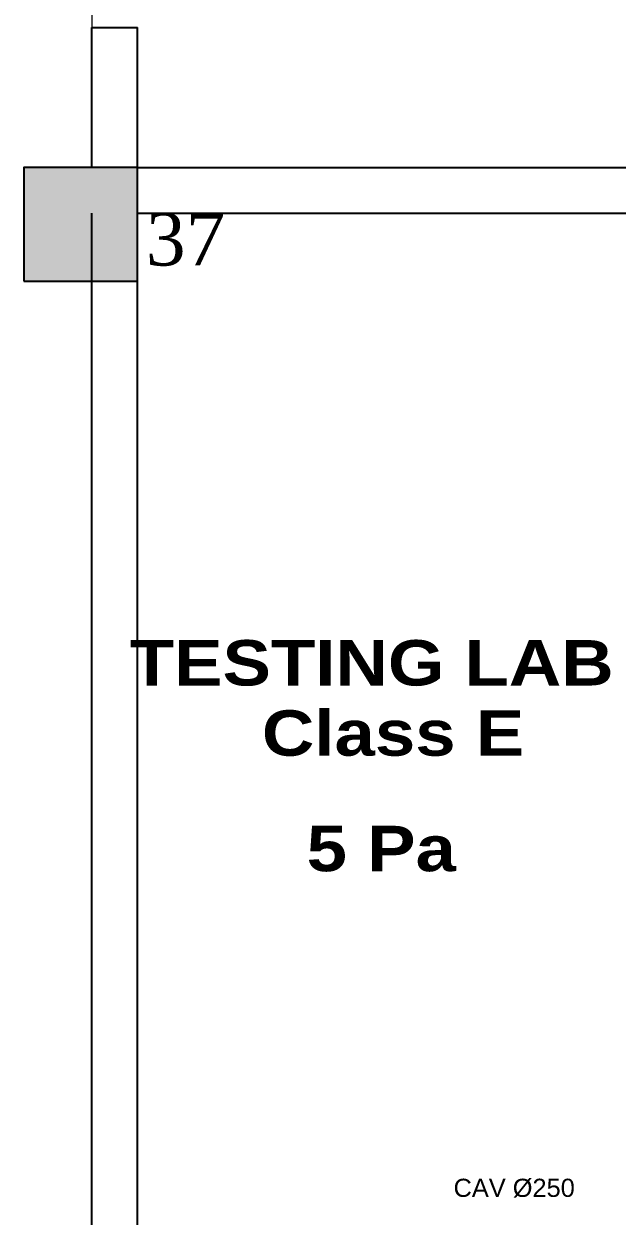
# Model space of a CAD drawing. Extents: x -57174 to 10055, y -18330 to 89882.
# Drawn here: x -38224 to -36263, y 71982 to 75921 of the extents above; entities that cross this region are included whole.
import ezdxf

# ---------------------------------------------------------------- set-up
doc = ezdxf.new("R2010")
doc.units = 0
doc.header["$LTSCALE"] = 50
doc.header["$MEASUREMENT"] = 0
for name, color, linetype in [('COLUMN', 8, 'CONTINUOUS'), ('COLUMN HATCH', 8, 'CONTINUOUS'), ('duct size', 7, 'CONTINUOUS'), ('TEXT', 8, 'CONTINUOUS'), ('WALL', 8, 'CONTINUOUS'), ('XREF-ARCH', 8, 'CONTINUOUS')]:
    doc.layers.add(name, color=color, linetype=linetype)
doc.styles.add('ARIAL', font='arial.ttf')
doc.styles.add('H St Bt', font='ariblk.ttf', dxfattribs={"height": 50})
doc.styles.add('TECHNICBOLD', font='times.ttf', dxfattribs={"height": 10})

# ---------------------------------------------------------------- blocks, each defined once
blk = doc.blocks.new('PLAN')
at = {"layer": 'COLUMN HATCH', "linetype": 'Continuous'}
blk.add_hatch(color=256, dxfattribs=at).paths.add_polyline_path([(2550, 15100), (2175, 15100), (2175, 14725), (2550, 14725)])
blk.add_hatch(color=256, dxfattribs=at).paths.add_polyline_path([(2550, 15100), (2175, 15100), (2175, 14725), (2550, 14725)])
at = {"layer": 'COLUMN', "linetype": 'Continuous'}
blk.add_lwpolyline([(2175, 14725), (2550, 14725), (2550, 15100), (2175, 15100)], close=True, dxfattribs=at)
blk.add_lwpolyline([(2175, 14725), (2550, 14725), (2550, 15100), (2175, 15100)], close=True, dxfattribs=at)
at = {"layer": 'WALL', "lineweight": 0}
blk.add_line((2400, 15637.5), (2400, 15562.5), dxfattribs=at)
at = {"layer": 'WALL', "linetype": 'Continuous'}
for p, q in [((2400, 15100), (2400, 15562.5)), ((2400, 15562.5), (2550, 15562.5)), ((2550, 15100), (2550, 15562.5)), ((2550, 15100), (4050, 15100)), ((2550, 15100), (6450, 15100)), ((2400, 10300), (2400, 14950)), ((2550, 14950), (6450, 14950)), ((2550, 10200), (2550, 14950))]:
    blk.add_line(p, q, dxfattribs=at)
at = {"layer": 'COLUMN', "linetype": 'Continuous', "char_height": 150, "width": 3168.977, "attachment_point": 5, "style": 'H St Bt'}
for s, insert in [('TESTING LAB', (3324.3, 13463.2)), ('Class E', (3394.7, 13231.3)), ('5 Pa', (3355.8, 12849.8))]:
    blk.add_mtext(s, dxfattribs=dict(at, insert=insert))
at = {"layer": 'TEXT', "lineweight": 0, "insert": (2578.1, 14950.8), "char_height": 174.02, "width": 128.479, "attachment_point": 1, "style": 'TECHNICBOLD'}
blk.add_mtext('37', dxfattribs=at)

msp = doc.modelspace()

# ---------------------------------------------------------------- block references
at = {"layer": 'XREF-ARCH', "lineweight": 0}
msp.add_blockref('PLAN', (-40398.6, 60346), dxfattribs=at)

# ---------------------------------------------------------------- texts
at = {"layer": 'duct size', "lineweight": 0, "insert": (-36804, 72106), "char_height": 60, "width": 1102.594, "attachment_point": 1, "style": 'ARIAL'}
msp.add_mtext('{\\fArial|b0|i0|c0|p34;\\C134;CAV %%C250}', dxfattribs=at)

doc.saveas('drawing.dxf')
